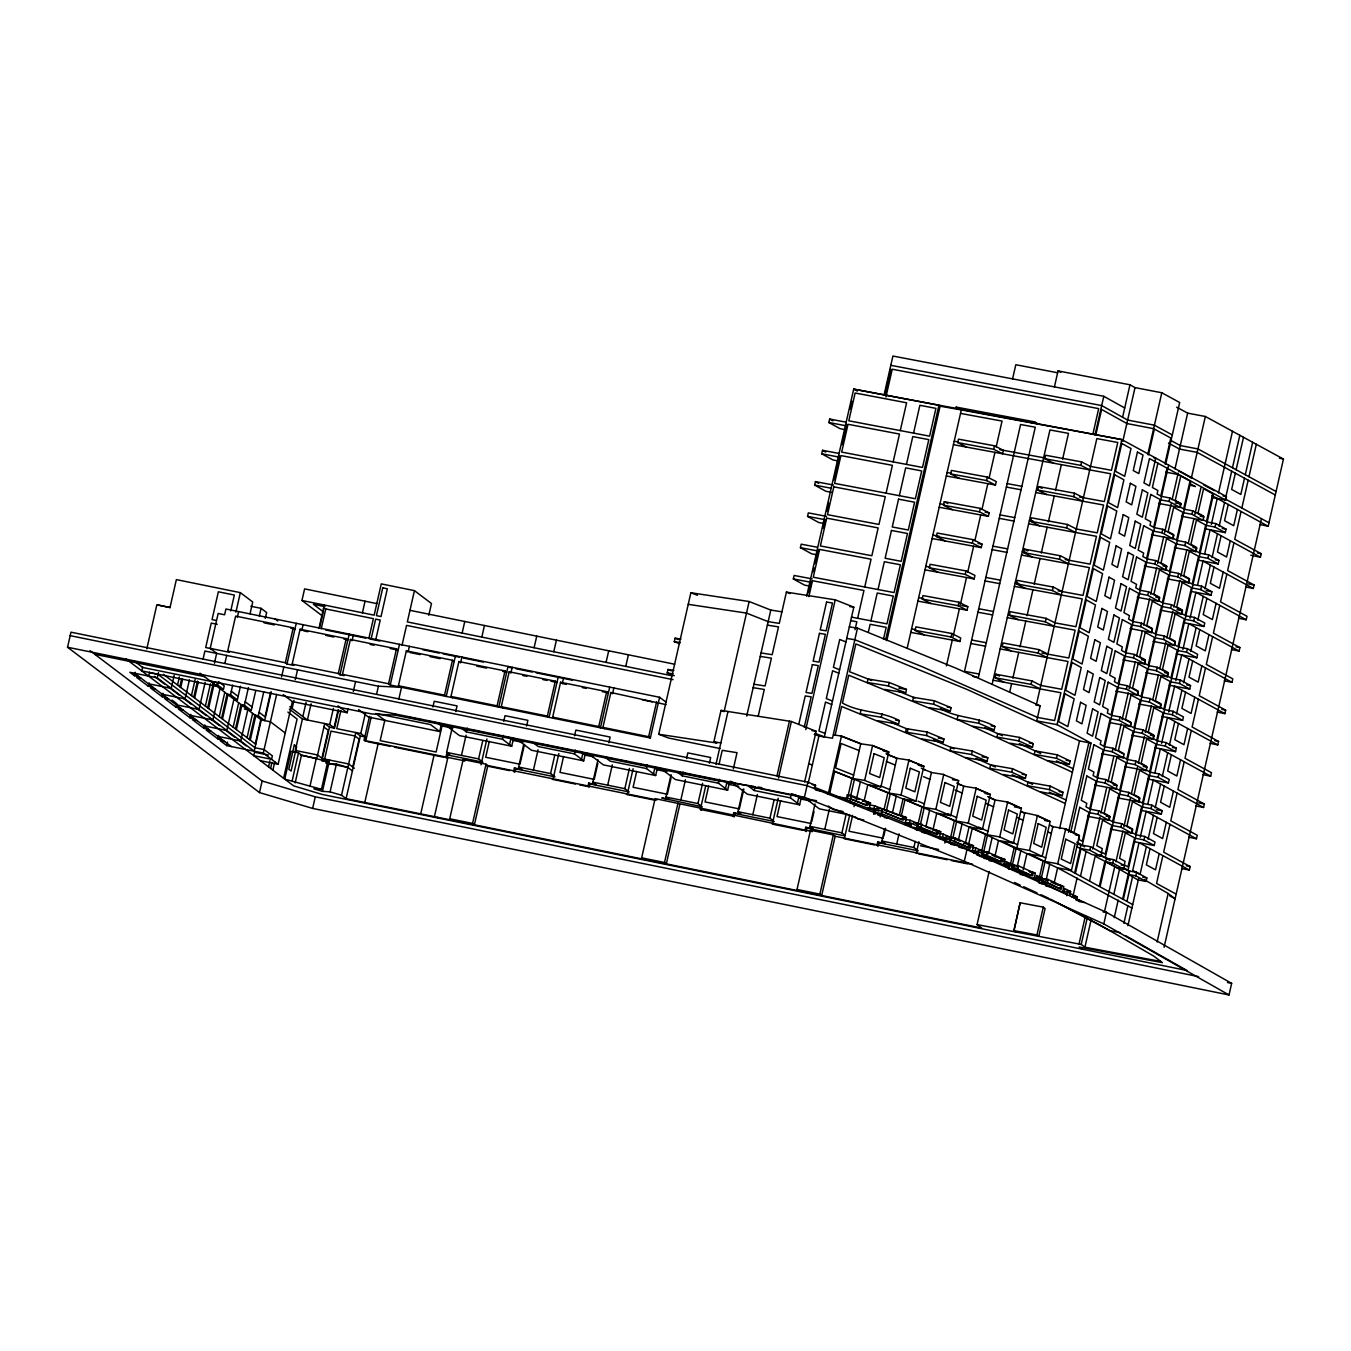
<?xml version="1.0" encoding="UTF-8"?>
<svg xmlns="http://www.w3.org/2000/svg" width="1351" height="1351" viewBox="0 0 1351 1351"><rect width="100%" height="100%" fill="white"/><g stroke="black" fill="none" stroke-linecap="round" stroke-linejoin="round"><path stroke-width="1.5" d="M70.184 635.662L807.071 785.674L966.944 849.644L1106.452 912.33L1231.639 983.359L1229.022 994.961L312.638 808.422L259.493 792.564L67.55 647.247L70.978 632.184L807.864 782.195L815.565 785.269L814.771 788.748M138.984 676.648L134.424 675.72L135.218 672.258M142.716 666.904L141.804 670.923L217.207 686.274L218.119 682.289M146.82 648.852L156.851 604.724L170.277 607.595L158.219 605.13M148.644 676.091L149.539 672.19M152.899 687.186L148.323 686.257L149.117 682.779M170.04 607.426L176.373 579.613L240.343 592.633L252.721 602.006L250.053 613.776M215.569 685.312L261.267 719.914L254.174 751.207L157.273 677.847L158.472 672.646M166.798 697.707L162.238 696.778L163.015 693.299M174.144 675.348L171.189 688.385L148.34 683.724M177.555 685.058L179.396 676.935M179.835 686.781L181.676 678.675M180.713 708.245L176.137 707.316L176.93 703.837L171.949 700.054M180.747 687.473L182.588 679.367M189.444 679.789L185.087 698.906L162.238 694.262M191.454 695.579L195.152 679.367M193.733 697.302L197.432 681.09M203.038 659.187L204.896 651.03L378.415 686.207L401.517 687.321L398.798 699.244M194.612 718.766L190.052 717.837L190.829 714.358M194.645 697.994L198.344 681.782M214.437 663.206L216.684 653.276L210.216 648.379L218.153 613.472L224.604 614.789L225.921 608.997L659.609 697.285L666.313 702.351M205.183 682.204L199.002 709.444L176.154 704.783M205.369 706.117L210.435 683.809M207.649 707.84L213.171 683.505M208.527 729.287L203.95 728.358L204.744 724.896M208.561 708.532L214.083 684.197M230.734 610.939L234.348 595.048L218.355 591.789L212.039 619.602L216.042 620.413M235.901 612.189L240.343 592.633M224.908 663.273L226.715 655.319M210.216 648.379L229.4 652.28L227.711 651.013L235.631 616.107L293.235 627.827L294.923 629.11L290.803 628.266M237.32 617.373L238.637 611.581M190.052 715.321L212.901 719.965L220.01 688.672L223.439 689.382L224.232 685.903L218.761 681.765M219.267 716.638L224.806 692.303M221.547 718.36L227.086 694.026L230.514 694.735L237.354 699.902L240.444 686.24M222.425 739.824L217.866 738.896L218.642 735.417M222.459 719.053L227.998 694.718M230.514 694.735L232.693 685.126M283.186 694.617L292.373 701.574L278.12 764.278L263.31 753.064L226.748 745.617L227.542 742.138M233.183 727.159L238.705 702.824M259.308 616.191L261.081 608.338L250.898 606.261M235.462 728.898L240.985 704.563L244.413 705.256L251.252 710.44L255.744 690.648M236.374 729.574L241.897 705.256M244.413 705.256L248.449 687.507M265.303 618.42L266.637 612.543L261.081 608.338M247.824 709.731L240.714 741.024L217.866 736.363M247.081 737.697L252.62 713.362M249.361 739.419L254.9 715.084M250.273 740.112L255.812 715.777M271.23 691.881L264.695 720.623L258.311 715.777L263.749 691.915M255.288 743.911L260.811 719.576M270.588 692.32L265.032 716.79L259.105 712.315M263.31 753.064L276.634 694.397M281.582 676.885L283.845 666.955M343.897 639.074L347.899 639.884L346.211 638.618L300.108 629.228L292.171 664.135L293.859 665.401L286.986 664.016L285.314 662.733L293.235 627.827M286.986 664.016L296.241 623.318M321.589 615.347L301.965 600.469L304.6 588.884L376.794 603.593M259.493 792.564L262.128 780.979L89.96 650.625M268.562 766.878L269.947 760.748M303.114 624.719L301.797 630.512L300.108 629.228M270.605 768.432L272.007 762.302M272.885 770.154L274.743 761.981M295.295 679.671L297.558 669.741M292.12 708.464L293.961 700.342M283.609 778.26L297.068 719.036L287.881 712.078M318.971 628.35L324.274 605.012M319.917 626.492L323.48 610.804M321.251 628.823L325.76 608.963M302.844 716.57L306.069 702.385M295.413 749.805L302.421 719.002L289.334 709.106M292.204 780.642L298.52 752.845L291.073 751.325L284.74 779.139L321.454 789.305L327.769 761.491L301.476 755.091L298.52 752.845M311.085 703.803L307.403 720.015L289.84 706.742M295.16 782.888L301.476 755.091M310.021 785.91L316.337 758.114M390.152 648.497L398.173 650.118L396.485 648.852L350.382 639.462L342.445 674.369L344.133 675.635L339.979 674.791L338.29 673.524L346.211 638.618M339.979 674.791L349.217 634.092M321.91 758.249L328.259 730.3L323.936 727.024M338.628 709.934L334.491 728.189L329.695 724.558L333.393 708.346M354.35 768.263L348.642 763.957L322.365 758.603L329.509 727.176L324.713 723.545L316.793 758.451L300.564 755.141M312.638 808.422L315.273 796.82L262.128 780.979M324.645 759.059L330.995 731.111L354.992 735.991L359.096 739.098L352.746 767.047M353.371 634.936L352.054 640.746L350.382 639.462M334.035 727.834L338.172 709.596M362.423 612.78L365.057 601.195M321.454 789.305L313.82 788.798L322.45 791.348L329.56 760.073M340.925 710.406L336.771 728.645L360.768 733.542L365.327 736.987L364.534 740.466L365.682 741.327L371.187 717.094M292.373 701.574L347.173 712.72L348.051 708.87M322.45 791.348L330.083 791.855L336.416 764.041L347.849 767.419L352.408 770.881M353.303 691.476L355.566 681.546M368.857 638.516L373.366 618.657L323.48 608.49M371.137 638.972L375.646 619.113L380.222 620.041L375.713 639.901M989.152 871.496L977.077 924.608L981.637 928.053L346.092 798.677L341.533 795.232L355.786 732.529L360.345 735.974L365.327 736.987M360.768 733.542L365.378 713.26M346.092 798.677L360.345 735.974M364.078 740.112L369.482 716.368M376.608 694.144L378.415 686.207M659.609 697.285L650.355 737.984L390.236 685.025L388.564 683.758L396.485 648.852M390.236 685.025L399.491 644.326M364.787 802.494L378.246 743.253M384.849 720.083L380.171 740.635L436.103 752.034L442.165 725.301M402.024 645.271L406.55 625.395L673.051 679.654M301.965 600.469L374.159 615.178L381.269 583.885L414.436 590.64L407.326 621.933L672.021 675.804M400.116 687.034L398.427 685.768L406.347 650.861L452.467 660.251L454.156 661.517M409.353 646.335L408.036 652.128L406.347 650.861M428.791 615.347L431.476 603.525L414.436 590.64M432.911 706.945L434.211 701.253L457.06 705.898L455.76 711.589M455.473 655.725L446.218 696.424L444.53 695.14L452.467 660.251M420.718 813.876L434.178 754.635M358.589 709.579L368.468 717.06L439.75 731.567L441.068 725.774L437.994 723.46M462.126 633.079L464.761 621.494M452.669 697.741L450.981 696.457L458.901 661.551L505.021 670.94L506.709 672.224L502.69 671.396M461.907 657.042L460.59 662.834L458.901 661.551M445.847 757.641L446.641 754.179L449.815 754.821L446.624 752.406L452.163 727.969M446.995 758.519L447.789 755.04L446.641 754.179M434.414 816.663L447.873 757.438M481.817 637.081L484.435 625.496M509.547 744.57L510.864 738.777L513.042 740.432L511.725 746.225L502.538 739.267L466.331 731.887L467.21 728.037M461.468 755.429L466.078 735.147M451.538 820.158L449.714 818.774L463.173 759.532L486.022 764.193L487.846 765.561L656.941 799.978M447.789 755.04L482.932 762.184L478.609 758.907L482.746 740.669M481.007 764.801L486.884 738.929M508.027 666.431L498.772 707.113L497.084 705.847L505.021 670.94M489.315 741.378L485.701 757.269L519.983 764.244L524.492 744.384M487.846 765.561L474.387 824.802L472.563 823.418L486.022 764.193M502.927 707.958L501.255 706.691L509.175 671.785L555.295 681.174L556.967 682.458L550.955 681.225M512.181 667.276L510.864 673.068L509.175 671.785M503.737 721.35L505.038 715.675L527.886 720.319L526.586 726.011M502.538 739.267L503.399 735.4M534.101 647.737L536.735 636.152M514.41 767.959L513.616 771.438L514.765 772.299L515.558 768.837L514.41 767.959L521.79 769.462L518.598 767.047L523.681 744.654M553.792 651.739L556.409 640.154M533.442 770.07L538.053 749.805M558.284 676.648L549.046 717.347L547.358 716.081L555.295 681.174M554.332 718.428L552.66 717.161L560.581 682.255L606.7 691.644L608.389 692.911L602.36 691.695M566.272 684.349L562.269 683.522L563.587 677.729M515.558 768.837L554.906 776.842L550.583 773.566L554.721 755.31M575.56 784.053L552.981 779.459L558.858 753.571M563.57 756.492L559.973 772.384L594.237 779.375L597.851 763.484M574.58 735.771L575.864 730.08L610.145 737.072L608.845 742.746M580.035 751.308L585.017 755.074L583.7 760.866L574.513 753.909L575.391 750.058M581.521 759.228L582.838 753.436M606.075 662.378L608.71 650.794M609.706 687.119L600.452 727.817L598.763 726.551L606.7 691.644M597.936 759.769L592.853 782.161L596.044 784.576L588.664 783.09L587.888 786.552L579.663 784.88M589.019 787.43L589.813 783.952L588.664 783.09M604.606 728.662L602.918 727.395L610.855 692.489L666.043 704.648M613.861 687.963L612.543 693.755L610.855 692.489M625.766 666.398L628.401 654.796M607.697 785.184L612.307 764.919M589.813 783.952L629.178 791.956L624.837 788.68L629.448 768.398M655.049 800.231L627.236 794.574L633.129 768.702M636.693 771.387L633.079 787.278L667.36 794.253L670.974 778.362M650.355 737.984L648.666 736.7L656.603 701.794M674.284 675.72L667.174 672.967L667.968 669.488L673.811 670.4M679.621 643.735L674.284 641.674L675.078 638.196L680.921 639.107M653.496 773.87L654.813 768.077L656.991 769.732L655.674 775.525L646.487 768.567L647.365 764.7M720.134 748.538L668.61 738.051L658.714 734.252L690.868 592.751L749.13 601.516L770.796 610.061L781.925 611.817M643.481 859.219L641.657 857.834L655.117 798.61L812.306 831.608L810.482 830.24L797.022 889.465L798.846 890.849M665.975 797.056L697.96 803.558L702.284 806.851L661.787 797.968L669.167 799.471L665.975 797.056L671.059 774.647M725.47 788.528L726.787 782.736L728.966 784.391L727.649 790.183L718.462 783.208L682.255 775.846L683.133 771.978M686.544 758.57L687.828 752.879L710.677 757.523L709.393 763.214M679.789 804.639L666.33 863.88L664.506 862.495L677.966 803.254M680.82 800.079L685.43 779.797M697.96 803.558L702.571 783.293M658.714 734.252L716.976 743.033L713.868 741.817L721.012 710.39L791.382 721.502L816.139 731.263L804.639 781.841M701.507 810.313L700.358 809.452L705.779 785.606M749.13 601.516L724.119 711.605L721.012 710.39M708.667 786.029L705.053 801.92L739.335 808.911L743.844 789.035M715.962 764.413L727.986 711.487M719.002 764.514L722.228 750.329L737.021 752.676L733.34 768.888M718.462 783.208L719.34 779.358M746.715 716.081L770.796 610.061M733.762 812.626L734.91 813.488L734.117 816.95L732.968 816.088L733.762 812.626L741.142 814.113L737.95 811.698L743.033 789.305M758.299 715.81L764.294 689.449L753.149 687.693M815.041 733.272L824.33 736.937L853.815 607.156L835.239 599.844L786.4 592.126L779.291 623.402L768.162 621.646L746.495 613.101L688.233 604.336M810.583 586.266L804.537 585.118L793.324 578.937L794.118 575.458L812.221 578.904M815.683 554.585L811.647 553.826L800.434 547.662L801.211 544.183L817.321 547.239M824.802 523.681L818.757 522.533L807.543 516.369L808.32 512.89L826.44 516.335M831.912 492.406L825.866 491.257L814.636 485.093L815.43 481.615L833.55 485.06M839.022 461.113L832.976 459.965L821.746 453.801L822.539 450.322L838.65 453.379M844.105 429.449L840.086 428.689L828.855 422.508L829.649 419.046L845.76 422.103M795.959 795.266L800.94 799.032L799.623 804.824L790.436 797.867L754.23 790.504L755.108 786.637M752.794 814.721L757.404 794.456M806.648 596.213L853.697 389.105L1121.837 439.599L1226.421 496.611L1225.627 500.09L1211.881 497.489M808.219 592.853L810.988 580.694M813.032 571.709L813.944 567.656M814.873 563.603L818.098 549.401M822.894 528.258L824.735 520.152M826.778 511.168L828.619 503.062M833.888 479.875L839.41 455.54M841.909 444.547L846.52 424.265M849.948 409.201L851.789 401.095M808.861 596.602L812.475 580.71L863.948 590.488L857.632 618.302M776.994 775.812L789.406 721.198M778.497 778.142L791.382 721.502M773.127 820.631L769.935 818.216L774.072 799.961M778.21 798.221L772.333 824.11L802.916 830.325M780.642 800.687L777.028 816.578L811.309 823.553M798.779 724.322L805.23 695.934L811.157 696.863L804.25 727.277M805.753 729.624L835.239 599.844M790.436 797.867L791.314 794M884.145 394.644L892.91 356.039L1103.801 396.299L1124.707 407.968M884.854 395.016L890.714 369.195M885.918 397.025L892.234 369.211L1098.684 408.627L1092.824 434.448M797.445 803.186L798.762 797.394M1229.022 994.961L1103.818 923.915L964.31 861.246L804.436 797.259L807.864 782.195M808.27 782.921L818.909 736.075L814.265 734.252M805.736 827.268L804.943 830.747L806.091 831.608L806.885 828.129L805.736 827.268L813.116 828.771L809.925 826.356L815.008 803.946M855.031 629.718L856.838 621.781L850.657 620.599M864.741 587.01L871.057 559.213L819.584 549.418L813.268 577.232L894.075 592.582L900.391 564.786L884.348 561.729L878.032 589.543M886.07 493.166L892.386 465.352L840.913 455.574L834.58 483.371L915.387 498.739L921.72 470.925L905.677 467.868L899.344 495.682M893.163 461.873L899.496 434.059L848.006 424.282L841.69 452.095L922.497 467.446L928.812 439.632L912.769 436.593L906.453 464.406M900.273 430.597L906.605 402.784L855.115 393.006L848.8 420.803L929.606 436.17L935.922 408.357L919.879 405.3L913.563 433.114M811.765 821.56L814.011 811.63M849.34 626.864L857.48 628.147L832.469 738.22L818.909 736.075M835.07 735.451L841.639 706.489L953.434 752.287L1065.297 803.507M828.146 794.405L841.47 736.042L833.888 734.995M829.615 793.729L834.682 771.421M868.321 632.251L870.128 624.297L886.172 627.354L883.47 639.276M870.922 620.818L877.238 593.021L893.281 596.061L886.965 623.875L851.451 617.12M824.769 829.379L829.379 809.097M860.942 710.288L860.148 713.767L881.291 717.246L898.567 724.153L899.361 720.674C881.528 710.694 860.215 713.244 842.433 703.01L848.749 675.213L960.527 720.995L1072.407 772.215M833.331 834.884L835.154 836.269L821.695 895.493L819.871 894.126L833.331 834.884L810.482 830.24M846.52 798.373L847.313 794.895L851.265 795.519L866.734 801.616L865.94 805.095L850.471 798.998M847.432 798.694L852.042 778.429M841.099 736.143L860.418 743.742L872.611 745.516L888.823 751.983L880.903 786.89L864.674 780.422L852.853 778.548L860.79 743.658L841.47 736.042M885.665 639.732L938.928 405.3L853.697 389.105L857.345 391.114M845.101 835.29L841.909 832.858L846.047 814.619M850.742 795.604L854.423 779.392M859.422 806.142L849.863 802.342L851.265 795.519M886.83 640.61L940.093 406.178L938.928 405.3M849.728 814.923L844.307 838.751L874.891 844.983M854.018 806.598L854.795 803.119L849.863 802.342M852.616 815.345L849.002 831.237L883.284 838.211M856.23 800.028L860.384 781.79M864.674 780.422L872.611 745.516M881.291 717.246L882.085 713.767M888.401 685.953L889.194 682.491L868.051 679.013L867.258 682.491L888.401 685.953L905.677 692.877L906.453 689.398L889.194 682.491M864.133 801.008L867.815 784.779L880.903 786.89M862.529 801.126L868.102 802.021L867.325 805.5L850.657 798.863L836.218 796.583M868.963 809.941L870.534 802.984L868.102 802.021M907.163 648.294L961.321 409.927L1121.837 439.599L1057.073 724.643L1091 743.134L1070.786 832.081M868.693 804.824L874.604 805.753L873.81 809.232L878.64 811.14M923.932 634.835L915.066 630.326L915.86 626.847L951.847 633.501L960.713 638.01L959.919 641.489L910.777 632.403M931.042 603.542L922.176 599.05L922.953 595.571L958.957 602.225L967.823 606.717L967.029 610.196L917.886 601.111M938.151 572.267L929.285 567.758L930.062 564.279L966.066 570.933L974.932 575.442L974.139 578.92L924.996 569.835M945.261 540.974L936.378 536.482L937.172 533.003L973.176 539.657L982.042 544.149L981.248 547.628L932.106 538.542M952.371 509.699L943.488 505.19L944.281 501.711L980.269 508.364L989.152 512.873L988.358 516.352L939.215 507.267M959.48 478.406L950.597 473.897L951.391 470.435L987.378 477.089L996.261 481.581L995.467 485.06L946.308 475.974M957.707 442.621L958.501 439.143L994.488 445.796L1003.354 450.305L1002.577 453.767L993.694 449.275L957.707 442.621L966.573 447.113M873.607 814.281L874.384 810.82L814.281 787.211M874.975 814.248L876.157 809.029L868.068 807.712M880.126 816.882L880.92 813.403L875.364 812.508L883.081 815.632M881.95 812.542L882.642 808.928L874.604 805.753M884.179 809.08L887.86 792.868M877.711 841.926L876.917 845.405L878.066 846.266L878.859 842.788L877.711 841.926L885.091 843.429L881.899 840.997L884.669 828.788M887.067 754.398L896.49 758.215L908.953 760.106L923.881 766.203L915.944 801.109L901.033 795.013L888.975 793.054L896.895 758.147L886.087 753.757M886.56 810.043L890.241 793.831M886.763 809.705L885.969 813.184L901.978 819.669L902.755 816.19L882.743 809.063L898.753 815.531M883.74 836.218L885.547 828.281M907.112 732.749L907.906 729.27L891.66 722.616M892.521 812.458L896.203 796.229M901.033 795.013L908.953 760.106M899.327 815.193L903.025 798.981L915.944 801.109M901.32 816.004L905.001 799.775L833.483 770.948L852.853 778.548M896.743 844.037L899.057 833.888M900.34 815.97L904.123 816.595L903.346 820.074L876.157 809.029M905.271 822.759L906.453 817.541L904.123 816.595M926.465 735.535L927.259 732.056L906.335 728.628L905.542 732.09L926.465 735.535L943.167 742.476L943.961 738.997L927.259 732.056M933.575 704.243L934.352 700.781L913.445 697.336L912.651 700.814L933.575 704.243L950.277 711.183L951.07 707.704L934.352 700.781M959.919 641.489L951.053 636.98L951.847 633.501M967.029 610.196L958.163 605.704L958.957 602.225M974.139 578.92L965.273 574.411L966.066 570.933M981.248 547.628L972.382 543.136L973.176 539.657M988.358 516.352L979.492 511.843L980.269 508.364M995.467 485.06L986.602 480.551L987.378 477.089M993.694 449.275L994.488 445.796M909.291 823.705L910.084 820.226L904.005 819.23M946.426 665.891L952.286 640.07M953.08 636.591L959.396 608.794M960.189 605.316L966.505 577.502M967.738 572.047L973.615 546.226M974.848 540.755L980.725 514.934M981.957 509.479L987.834 483.641M989.067 478.186L994.944 452.365M996.177 446.894L1002.037 421.073L960.527 413.406M905.406 822.404L911.469 823.401L910.675 826.88L916.89 827.893L945.886 839.9L940.853 839.022M1012.575 378.922L1015.8 364.736L1057.681 372.775M916.704 826.778L917.498 823.299L910.084 820.226M917.819 823.418L917.025 826.896L936.395 833.922L937.172 830.443L917.819 823.418L921.635 825.005M917.836 825.241L921.99 806.986M878.859 842.788L918.207 850.792L913.884 847.516L915.269 841.437M943.285 774.511L958.619 780.709L950.682 815.616L935.821 809.35L923.544 807.307L931.464 772.4L924.118 769.58M920.487 824.144L924.168 807.915M921.095 827.572L921.889 824.093M916.282 853.41L918.916 841.791M925.959 826.457L929.64 810.228M935.821 809.35L943.741 774.444L931.008 772.468M957.91 716.047L957.116 719.526L978.631 723.224L994.15 729.962L994.944 726.483C977.955 716.689 957.471 718.597 940.499 708.633M933.051 829.48L936.75 813.251L950.682 815.616M932.781 829.886L938.557 830.848L937.763 834.327L911.469 823.401M939.181 838.735L940.752 831.777L938.557 830.848M939.08 833.415L943.234 834.124L942.441 837.586L947.541 839.815M944.839 843.024L946.021 837.823L938.844 836.573M949.229 840.558L950.023 837.08L943.234 834.124M949.787 841.031L954.397 820.749M950.277 840.846L951.07 837.384L955.191 838.076L969.765 844.307L968.971 847.786L954.414 841.555L955.191 838.076M963.229 786.13L976.182 788.224L990.367 794.388L982.447 829.294L968.262 823.114L955.799 820.986L963.719 786.079L956.728 783.09M1054.371 387.129L1058.053 370.9L1129.976 384.799L1135.009 387.602L1161.792 392.753L1179.676 402.497L1165.66 464.237M971.521 754.517L972.315 751.038L950.8 747.339L950.006 750.818L971.521 754.517L987.041 761.255L987.834 757.776L972.315 751.038M978.631 723.224L979.407 719.745M952.894 837.89L956.576 821.678M992.158 684.265L1049.947 429.939L1068.489 433.367L1062.612 459.188M1003.979 682.238L995.113 677.729L995.907 674.25L1031.894 680.904L1040.76 685.413L1061.7 689.28L1068.016 661.466L1000.179 648.936M1011.088 650.946L1002.222 646.437L1003.016 642.975L1039.003 649.628L1047.869 654.12M1018.198 619.67L1009.332 615.161L1010.126 611.682L1046.113 618.336L1054.979 622.845L1075.92 626.712L1082.235 598.898L1014.398 586.368M1025.308 588.377L1016.442 583.868L1017.235 580.39L1053.223 587.043L1062.089 591.552M1032.417 557.085L1023.551 552.593L1024.345 549.114L1060.332 555.768L1069.198 560.277M1039.527 525.809L1030.661 521.3L1031.438 517.821L1067.442 524.475L1076.308 528.984L1097.248 532.851L1103.564 505.038L1035.727 492.507M1046.637 494.517L1037.771 490.025L1038.547 486.546L1074.552 493.199L1083.418 497.692M1053.746 463.241L1044.863 458.732L1045.657 455.253L1081.644 461.907L1090.527 466.416L1111.451 470.283L1117.767 442.469L1096.843 438.602L1036.285 705.104M958.366 840.221L962.047 823.992M968.262 823.114L976.182 788.224M965.391 843.193L969.072 826.981L982.447 829.294M964.31 861.246L966.944 849.644M968.583 844.561L972.264 828.332L905.001 799.775M963.415 843.412L971.133 844.713L970.339 848.192L946.021 837.823M972.332 850.944L973.514 845.743L971.133 844.713M1009.771 691.763L1011.612 683.64M1012.862 678.185L1018.722 652.364M1019.971 646.893L1025.831 621.072M1027.081 615.617L1032.941 589.796M1034.19 584.324L1040.05 558.503M1041.3 553.049L1047.16 527.211M1048.393 521.756L1054.27 495.935M1055.503 490.464L1061.379 464.643M978.276 852.869L975 851.4L975.777 847.921L972.196 847.313M982.38 857.243L977.178 854.963L977.972 851.502L972.568 850.556M981.383 852.717L985.521 834.479M981.552 854.339L982.346 850.86L975.777 847.921M982.532 854.811L983.308 851.35L987.497 852.059L1001.479 858.189L1000.686 861.668L983.916 855.065M988.797 797.343L994.556 799.893L1007.66 802.038L1021.407 808.219L1013.47 843.125L999.723 836.928L987.176 834.766L995.096 799.86L987.699 796.566M983.275 853.596L987.429 835.357M986.703 855.538L987.497 852.059M988.476 853.764L992.158 837.552M1039.983 688.892L1031.1 684.383L1031.894 680.904M1047.093 657.599L1038.21 653.09L1039.003 649.628M1054.185 626.324L1045.319 621.815L1046.113 618.336M1061.295 595.031L1052.429 590.522L1053.223 587.043M1068.405 563.739L1059.539 559.246L1060.332 555.768M1075.514 532.463L1066.648 527.954L1067.442 524.475M1082.624 501.17L1073.758 496.678L1074.552 493.199M1089.733 469.895L1080.868 465.386L1081.644 461.907M1011.713 772.198L1012.507 768.719L990.604 764.886L989.81 768.364L1011.713 772.198L1025.392 778.412L1026.186 774.934L1012.507 768.719M1018.823 740.905L1019.617 737.443L997.713 733.593L996.92 737.072L1018.823 740.905L1032.502 747.12L1033.279 743.658L1019.617 737.443M994.843 856.72L998.524 840.491M999.723 836.928L1007.66 802.038M1095.036 434.904L1103.801 396.299M1095.745 435.275L1101.605 409.454L1126.852 423.522L1153.636 428.672M998.913 857.919L1002.847 858.594L1002.054 862.073L977.972 851.502M1003.692 864.724L1004.874 859.506L1002.847 858.594M857.48 628.147L956.018 668.205L1040.152 705.83L1036.724 720.894L1057.073 724.643M1005.583 865.214L1006.377 861.735L1002.797 861.111M1009.18 869.065L1009.163 865.231L1003.776 864.302M1010.497 863.965L1014.179 847.752M1011.477 868.896L1016.07 848.631M1012.22 868.153L1013.014 864.674L1006.377 861.735M1020.951 811.867L1037.433 815.565L1050.132 821.476L1042.195 856.382L1029.496 850.455L1016.796 848.208L1024.717 813.302L1020.984 811.579M1013.588 868.676L1014.381 865.214L1018.603 865.94L1032.029 871.986L1031.252 875.465L1015.006 868.929M1017.134 867.038L1020.816 850.826M1017.81 869.419L1018.603 865.94M1122.597 417.239L1129.976 384.799M1023.231 869.858L1026.912 853.646L1042.195 856.382M1029.496 850.455L1037.433 815.565M1122.782 441.405L1135.009 387.602M1013.824 930.569L1020.14 902.755L1043.276 907.163L1045.1 908.531L1038.767 936.344L1036.943 934.96L1013.824 930.569L1015.648 931.937M1014.061 930.738L1020.14 902.755M1049.406 789.609L1050.2 786.13L1027.959 782.161L1027.165 785.64L1049.406 789.609L1062.241 795.756L1063.017 792.277L1050.2 786.13M1056.516 758.316L1057.293 754.837L1035.069 750.869L1034.275 754.348L1056.516 758.316L1069.35 764.463L1070.127 761.001L1057.293 754.837M1029.378 871.665L1033.397 872.391L1032.62 875.87L1009.163 865.231M1034.14 878.488L1035.322 873.27L1033.397 872.391M1035.862 878.893L1036.656 875.414L1042.398 878.184L1041.604 881.663M1039.409 877.356L1043.09 861.127L1057.749 863.779L1071.461 870.432L1079.398 835.526L1065.686 828.889L1052.209 826.576M1042.06 884.061L1038.531 882.423L1039.324 878.944L1033.785 877.947M1040.844 880.261L1044.982 862.006M1043.833 878.674L1043.04 882.152L1047.312 882.912L1059.893 888.806L1060.687 885.327L1048.089 879.433L1043.833 878.674L1047.413 880.362M1046.046 880.43L1049.727 864.201M1059.589 828.602L1079.5 740.939L967.637 689.702L855.859 643.92L849.543 671.734L871.581 680.414M1047.312 882.912L1048.089 879.433M1036.943 934.96L1043.276 907.163M1147.759 454.493L1161.792 392.753M1148.502 454.882L1154.362 429.061L1170.793 438.011L1164.917 463.832M1057.749 863.779L1065.686 828.889M1054.388 882.051L1057.613 867.866L972.264 828.332M1068.506 832.233L1088.838 742.729L1091 743.134M1157.891 463.173L1152.369 487.508L1157.875 490.497L1157.081 493.976L1160.796 496.003L1167.129 468.189M1058.019 885.006L1062.055 885.732L1061.261 889.211L1039.324 878.944M1062.663 891.812L1063.845 886.594L1062.055 885.732M1064.081 892.15L1064.875 888.671L1070.617 891.457L1069.823 894.936M1066.75 895.696L1067.543 892.217L1062.021 891.221M1074.653 872.881L1081.003 844.932M1075.43 873.286L1080.986 848.816M1168.649 465.116L1082.303 845.186L1076.781 842.163M1073.082 895.645L1077.085 878.049M1080.547 875.972L1086.103 851.502M1067.543 892.217L1077.119 896.811L1076.342 900.29L1080.901 901.218L1071.427 896.54M1174.982 468.915L1187.647 413.136L1176.653 407.141M1090.629 846.756L1101.69 852.785L1100.896 856.264L1089.852 850.235L1090.629 846.756L1077 844.172M1098.802 810.836L1109.847 816.865L1109.053 820.344L1098.008 814.315L1098.802 810.836L1090.46 809.266M1105.895 779.544L1116.956 785.59L1116.162 789.052L1105.118 783.023L1105.895 779.544L1097.569 777.973M1113.004 748.268L1124.066 754.297L1123.272 757.776L1112.228 751.747L1113.004 748.268L1104.679 746.681M1120.114 716.976L1131.175 723.005L1130.382 726.483L1119.32 720.455L1120.114 716.976L1111.789 715.405M1127.224 685.7L1138.268 691.729L1137.491 695.208L1126.43 689.179L1127.224 685.7L1118.898 684.113M1134.333 654.408L1145.378 660.436L1144.601 663.915L1133.54 657.886L1134.333 654.408L1125.991 652.837M1141.443 623.132L1152.487 629.161L1151.694 632.64L1140.649 626.594L1141.443 623.132L1133.101 621.544M1148.553 591.839L1159.597 597.868L1158.803 601.347L1147.759 595.318L1148.553 591.839L1140.21 590.269M1155.662 560.564L1166.707 566.593L1165.913 570.054L1154.869 564.026L1155.662 560.564L1147.32 558.976M1162.772 529.271L1173.816 535.3L1173.023 538.779L1161.978 532.75L1162.772 529.271L1154.429 527.684M1169.882 497.979L1180.926 504.007L1180.132 507.486L1169.088 501.457L1169.882 497.979L1161.539 496.408M1092.756 849.019L1100.018 817.085M1100.913 813.133L1106.689 787.717M1108.023 781.857L1113.798 756.425M1115.149 750.464L1121.212 723.748M1122.157 719.644L1128.22 692.911M1129.166 688.807L1135.228 662.091M1136.63 655.927L1142.237 631.255M1143.638 625.091L1149.701 598.375M1150.63 594.271L1156.709 567.555M1157.638 563.435L1163.718 536.719M1164.646 532.615L1171.182 503.839M1172.111 499.735L1178.19 473.002M1180.774 476.025L1175.252 500.36L1180.757 503.349L1179.963 506.828L1183.679 508.854L1190.011 481.04M1089.598 880.7L1095.154 856.23L1104.949 861.347L1099.393 885.817M977.077 924.608L1079.027 944.011L1085.461 915.691M1160.864 961.456L1084.904 947.203L1081.222 944.417L1087.2 918.123M1084.904 947.203L1091.338 918.883M1105.186 858.02L1190.586 482.087M1191.312 478.237L1205.345 416.48L1187.647 413.136M1100.17 886.239L1106.52 858.29L1113.511 859.608L1124.556 865.636L1123.779 869.115L1117.142 867.849L1105.743 861.752L1112.717 863.086L1123.779 869.115M1112.717 863.086L1113.511 859.608M1121.668 823.688L1132.729 829.717L1131.935 833.195L1120.891 827.167L1121.668 823.688L1113.342 822.1M1128.777 792.395L1139.839 798.441L1139.045 801.903L1128.001 795.874L1128.777 792.395L1120.452 790.825M1135.887 761.12L1146.948 767.148L1146.155 770.627L1135.11 764.598L1135.887 761.12L1127.561 759.532M1142.997 729.827L1154.041 735.856L1153.264 739.335L1142.203 733.306L1142.997 729.827L1134.671 728.257M1150.106 698.551L1161.151 704.58L1160.374 708.059L1149.313 702.03L1150.106 698.551L1141.764 696.964M1157.216 667.259L1168.26 673.288L1167.467 676.767L1156.422 670.738L1157.216 667.259L1148.874 665.688M1164.326 635.983L1175.37 642.012L1174.576 645.491L1163.532 639.445L1164.326 635.983L1155.983 634.396M1171.435 604.691L1182.48 610.72L1181.686 614.198L1170.641 608.17L1171.435 604.691L1163.093 603.103M1178.545 573.398L1189.589 579.444L1188.796 582.906L1177.751 576.877L1178.545 573.398L1170.202 571.828M1185.654 542.123L1196.699 548.151L1195.905 551.63L1184.861 545.601L1185.654 542.123L1177.312 540.535M1192.747 510.83L1203.809 516.859L1203.015 520.338L1191.97 514.309L1192.747 510.83L1184.422 509.259M1104.409 912.026L1114.761 866.481L1105.743 861.752M1115.926 861.854L1122.934 831.051M1123.863 826.93L1130.399 798.171M1131.327 794.067L1137.407 767.351M1138.336 763.247L1144.398 736.548M1145.344 732.428L1151.407 705.729M1152.808 699.565L1158.398 674.909M1159.8 668.745L1165.879 642.046M1166.808 637.942L1172.871 611.226M1173.816 607.123L1179.879 580.406M1180.808 576.303L1186.87 549.604M1188.272 543.44L1193.879 518.784M1194.808 514.68L1200.887 487.964M1103.818 923.915L1106.452 912.33M1113.967 893.72L1119.523 869.25M1114.22 917.701L1118.206 900.104M1213.367 494.77L1127.95 870.72L1122.597 867.798M1122.715 898.787L1129.064 870.838M1128.524 874.452L1129.318 870.973L1136.579 872.358L1146.83 877.947L1146.053 881.426L1137.88 879.889L1128.524 874.452L1135.786 875.836L1146.053 881.426M1123.39 899.175L1129.74 871.226L1123.998 867.899M1140.295 837.181L1146.155 811.343L1196.462 838.768L1197.256 835.29L1170.777 820.868L1177.093 793.054M1147.843 803.896L1153.264 780.067L1203.572 807.493L1204.366 804.014L1177.886 789.575L1184.202 761.778M1154.953 772.62L1160.374 748.775L1210.682 776.2L1211.459 772.721L1184.996 758.299L1191.312 730.486M1161.607 743.32L1167.484 717.499L1217.791 744.908L1218.568 741.446L1192.106 727.007L1198.421 699.193M1168.716 712.028L1174.593 686.207L1224.884 713.632L1225.678 710.153L1199.215 695.731L1205.531 667.918M1175.826 680.752L1181.703 654.931L1231.994 682.339L1232.787 678.861L1206.325 664.439L1212.641 636.625M1182.936 649.459L1188.812 623.638L1239.103 651.064L1239.897 647.585L1213.418 633.146L1219.75 605.349M1190.045 618.184L1195.905 592.346L1246.213 619.771L1247.007 616.292L1220.527 601.87L1226.843 574.057M1197.611 584.899L1203.015 561.07L1253.323 588.496L1254.116 585.017L1227.637 570.578L1233.953 542.781M1204.72 553.623L1210.124 529.778L1260.432 557.203L1261.226 553.724L1234.746 539.302L1241.062 511.489M1211.374 524.323L1217.234 498.502M1218.484 493.031L1232.5 431.29M1126.97 901.252L1132.526 876.782M1123.897 923.324L1127.899 905.727M1135.786 875.836L1136.579 872.358M1144.736 836.438L1155.004 842.028L1154.21 845.506L1143.942 839.917L1144.736 836.438L1136.123 834.8M1151.846 805.145L1162.113 810.752L1161.32 814.231L1151.052 808.624L1151.846 805.145L1143.233 803.524M1158.955 773.87L1169.206 779.459L1168.429 782.938L1158.162 777.349L1158.955 773.87L1150.326 772.232M1166.048 742.577L1176.316 748.184L1175.539 751.646L1165.271 746.056L1166.048 742.577L1157.435 740.956M1173.158 711.301L1183.425 716.891L1182.632 720.37L1172.381 714.763L1173.158 711.301L1164.545 709.663M1180.267 680.009L1190.535 685.599L1189.741 689.078L1179.474 683.488L1180.267 680.009L1171.655 678.371M1187.377 648.733L1197.645 654.323L1196.851 657.802L1186.583 652.195L1187.377 648.733L1178.764 647.095M1194.487 617.441L1204.754 623.031L1203.961 626.509L1193.693 620.92L1194.487 617.441L1185.874 615.803M1201.596 586.148L1211.864 591.755L1211.07 595.234L1200.803 589.627L1201.596 586.148L1192.984 584.527M1208.706 554.873L1218.974 560.462L1218.18 563.941L1207.912 558.351L1208.706 554.873L1200.093 553.235M1215.816 523.58L1226.083 529.187L1225.289 532.649L1215.022 527.059L1215.816 523.58L1207.203 521.959M1127.916 925.655L1138.589 878.623M1146.374 846.638L1140.058 874.435L1132.729 870.449L1139.045 842.636L1189.353 870.061L1190.147 866.582L1163.667 852.143L1169.983 824.346M1148.08 839.191L1153.484 815.345M1155.189 807.898L1160.593 784.07M1162.282 776.605L1167.703 752.777M1169.392 745.33L1174.813 721.485M1176.501 714.037L1181.922 690.209M1183.611 682.762L1189.032 658.916M1190.721 651.469L1196.142 627.641M1197.83 620.193L1203.251 596.348M1204.94 588.901L1210.361 565.073M1212.05 557.608L1217.454 533.78M1219.159 526.333L1224.563 502.488M1231.673 471.212L1225.357 499.026L1268.977 522.786M1232.467 467.733L1239.83 435.292M1150.056 848.631L1146.357 864.86L1155.527 869.841L1159.209 853.629M1157.148 817.338L1153.467 833.567L1162.637 838.566L1166.318 822.337M1164.258 786.062L1160.577 802.274L1169.746 807.273L1173.428 791.061M1171.368 754.77L1167.686 770.999L1176.856 775.998L1180.538 759.769M1178.477 723.494L1174.796 739.706L1183.966 744.705L1187.647 728.493M1185.587 692.202L1181.905 708.431L1191.075 713.429L1194.757 697.2M1192.697 660.926L1189.015 677.138L1198.168 682.137L1201.866 665.908M1199.806 629.634L1196.125 645.862L1205.278 650.861L1208.976 634.632M1206.916 598.341L1203.217 614.57L1212.387 619.569L1216.069 603.34M1214.025 567.065L1210.327 583.294L1219.497 588.276L1223.179 572.064M1221.135 535.773L1217.437 552.002L1226.607 557L1230.288 540.772M1228.228 504.497L1224.546 520.709L1233.716 525.708L1237.398 509.496M1235.338 473.205L1231.656 489.434L1240.826 494.432L1244.507 478.203M1236.131 469.726L1243.511 437.285M1245.301 474.725L1252.664 442.284M1162.873 855.622L1156.557 883.436L1176.164 894.126M1241.856 508.01L1248.172 480.196M1248.966 476.734L1256.329 444.276M1157.115 942.035L1168.159 893.484L1144.5 879.788M1164.072 947.304L1261.446 518.7M1260.078 524.509L1268.184 526.265L1283.45 459.07L1205.345 416.48M322.045 761.12L327.769 761.491M328.766 763.535L336.416 764.041M674.284 641.674L680.127 642.586M667.174 672.967L673.018 673.862M713.868 741.817L720.843 742.898M849.745 606.515L853.815 607.156M767.368 625.125L778.497 626.881L772.181 654.695L761.052 652.938M846.705 638.449L854.845 639.732L922.108 666.702L1037.517 717.415L1054.591 720.573L1060.907 692.759L993.086 680.212M760.258 656.4L771.404 658.173L765.071 685.97L753.942 684.214M811.985 730.604L816.139 731.263M862.782 800.991L866.734 801.616M753.909 786.383L715.084 780.253L395.184 715.135L372.099 714.004L210.368 681.09M757.928 787.025L761.964 787.667M816.511 800.67L804.672 798.796L791.669 793.679M883.25 750.936L887.219 751.578L872.222 745.6M884.837 751.342L888.823 751.983M866.818 802.393L870.534 802.984M815.835 790.166L819.973 790.825M876.85 807.999L882.642 808.928M877.762 814.957L881.933 815.632M884.246 817.541L888.367 818.199M902.671 816.916L906.453 817.541M904.866 824.498L911.013 825.495L880.92 813.403M916.198 829.953L918.781 830.375M922.007 832.334L924.827 832.79M898.803 688.132L906.453 689.398M884.601 689.415L905.677 692.877M895.527 720.049L899.361 720.674M877.491 720.691L898.567 724.153M918.224 765.139L922.277 765.797L908.531 760.174M919.811 765.527L923.881 766.203M947.237 707.08L951.07 707.704M929.218 707.688L950.277 711.183M938.219 738.051L943.961 738.997M922.108 738.98L943.167 742.476M933.102 829.767L937.172 830.443M913.512 822.641L917.498 823.299M934.993 830.814L940.752 831.777M952.438 779.662L958.619 780.709M991.026 725.808L994.944 726.483M972.636 726.264L994.15 729.962M981.974 756.763L987.834 757.776M965.526 757.556L987.041 761.255M998.693 857.716L1001.479 858.189M984.98 793.459L990.367 794.388M967.62 844.713L973.514 845.743M950.969 844.392L955.968 845.253M958.889 847.263L962.604 847.921M971.403 850.775L975 851.4M973.615 852.988L978.664 853.849L951.965 842.45L945.227 841.285L951.678 844.003M977.178 854.963L983.866 856.129L1009.687 867.562L1006.495 867.004M1000.939 858.831L1004.874 859.506M983.714 858.341L987.902 859.067M988.966 860.621L992.884 861.313M1008.37 868.71L1014.702 869.808L1039.628 881.291M1020.174 874.367L1023.079 874.874M1014.432 806.868L1021.407 808.219M1013.47 843.125L1000.838 840.913L1016.796 848.208M945.953 836.37L950.023 837.08M1029.226 871.496L1032.029 871.986M940.093 406.178L961.321 409.927M1029.276 742.949L1033.279 743.658M1010.396 743.219L1032.502 747.12M1022.167 774.224L1026.186 774.934M1003.286 774.495L1025.392 778.412M978.242 850.134L982.346 850.86M1006.883 863.593L1013.014 864.674M1066.175 760.292L1070.127 761.001M1047.582 760.579L1069.35 764.463M1059.066 791.568L1063.017 792.277M1040.473 791.872L1062.241 795.756M1057.833 884.821L1060.687 885.327M1044.661 820.496L1050.132 821.476M1031.286 872.543L1035.322 873.27M1038.531 882.423L1044.272 883.47L1067.155 894.43M1045.843 886.02L1049.288 886.644M1075.886 899.614L1079.702 900.306M1078.858 901.489L1084.684 902.552M1036.994 877.204L1042.398 878.184M1067.02 890.799L1070.617 891.457M1073.268 896.101L1077.119 896.811M954.211 441.22L958.366 441.98M999.841 449.647L1043.631 457.736M1044.863 458.732L1080.868 465.386M953.418 444.682L1110.674 473.762L1104.341 501.576L1079.415 496.965M947.102 472.495L951.256 473.272M1007.154 483.607L1021.846 486.309M950.597 473.897L986.602 480.551M1037.771 490.025L1073.758 496.678M1006.377 487.069L1021.052 489.788M939.992 503.788L944.146 504.548M985.149 512.13L989.152 512.873M1000.044 514.883L1014.736 517.602M1029.411 520.321L1033.042 520.979M943.488 505.19L979.492 511.843M1030.661 521.3L1066.648 527.954M999.267 518.362L1013.942 521.081M1028.618 523.783L1096.455 536.33L1090.139 564.144L1065.196 559.534M932.882 535.064L939.114 536.212M978.04 543.423L982.042 544.149M992.951 546.176L1007.626 548.878M1022.302 551.596L1025.933 552.272M936.378 536.482L972.382 543.136M1023.551 552.593L1059.539 559.246M992.158 549.654L1006.833 552.356M1021.508 555.075L1089.345 567.623L1083.029 595.419L1058.086 590.809M925.79 566.356L929.927 567.116M985.842 577.451L1000.517 580.17M1015.192 582.889L1018.823 583.564M929.285 567.758L965.273 574.411M1016.442 583.868L1052.429 590.522M985.048 580.93L999.723 583.649M918.68 597.632L922.817 598.409M961.828 605.62L967.823 606.717M978.732 608.744L993.407 611.463M922.176 599.05L958.163 605.704M1009.332 615.161L1045.319 621.815M977.938 612.223L992.613 614.925M1007.289 617.643L1075.126 630.191L1068.81 657.988L1041.874 653.023M911.57 628.924L915.725 629.684M971.622 640.019L986.298 642.738M915.066 630.326L951.053 636.98M1002.222 646.437L1038.21 653.09M970.829 643.498L985.504 646.217M979.188 674.031L964.513 671.312L1020.579 424.501L1035.271 427.22L978.394 677.51L972.889 676.479M995.113 677.729L1031.1 684.383M1036.065 705.07L1040.152 705.83M1075.43 834.8L1079.398 835.526M1071.461 870.432L1057.613 867.866L1131.918 908.058M1079.027 944.011L1081.222 944.417M890.799 365.31L1101.69 405.57L1127.646 420.06L1154.413 425.193L1172.313 434.938M1165.677 472.124L1177.869 474.437L1190.738 481.446M1190.484 485.33L1194.487 486.09M1223.06 495.969L1226.421 496.611M828.855 422.508L846.976 425.953M1160.745 499.887L1169.088 501.457M1175.302 502.944L1180.926 504.007M1158.584 503.399L1180.132 507.486M1183.628 512.738L1191.97 514.309M1200.161 516.183L1203.809 516.859M1181.551 516.268L1203.015 520.338M1206.409 525.421L1215.022 527.059M1222.283 528.461L1226.083 529.187M821.746 453.801L839.866 457.246M1204.771 528.765L1225.289 532.649M1153.636 531.163L1161.978 532.75M1151.474 534.692L1173.023 538.779M1176.518 544.014L1184.861 545.601M1193.051 547.459L1196.699 548.151M1174.441 547.56L1195.905 551.63M1199.3 556.713L1207.912 558.351M1215.174 559.753L1218.974 560.462M814.636 485.093L830.747 488.15M1197.662 560.057L1218.18 563.941M1146.526 562.455L1154.869 564.026M1162.958 565.883L1166.707 566.593M1144.365 565.985L1165.913 570.054M1169.409 575.306L1177.751 576.877M1167.332 578.853L1188.796 582.906M1192.19 588.006L1200.803 589.627M1206.173 590.674L1211.864 591.755M807.543 516.369L825.647 519.814M1190.569 591.333L1211.07 595.234M1139.417 593.731L1147.759 595.318M1155.848 597.159L1159.597 597.868M1137.255 597.26L1158.803 601.347M1162.299 606.582L1170.641 608.17M1177.025 609.689L1182.48 610.72M1160.222 610.128L1181.686 614.198M1185.08 619.282L1193.693 620.92M800.434 547.662L818.554 551.107M1183.459 622.625L1203.961 626.509M1132.324 625.023L1140.649 626.594M1130.145 628.553L1151.694 632.64M1155.189 637.875L1163.532 639.445M1153.112 641.421L1174.576 645.491M1177.971 650.574L1186.583 652.195M793.324 578.937L811.444 582.382M1176.349 653.918L1196.851 657.802M1125.214 656.316L1133.54 657.886M1141.629 659.727L1145.378 660.436M1123.036 659.828L1144.601 663.915M1148.097 669.15L1156.422 670.738M1164.63 672.595L1168.26 673.288M1146.02 672.697L1167.467 676.767M1170.861 681.85L1179.474 683.488M1186.752 684.889L1190.535 685.599M1169.24 685.193L1189.741 689.078M1118.104 687.591L1126.43 689.179M1115.926 691.121L1137.491 695.208M1140.987 700.443L1149.313 702.03M1138.91 703.989L1160.374 708.059M1163.751 713.142L1172.381 714.763M1162.13 716.486L1182.632 720.37M1110.995 718.884L1119.32 720.455M1110.86 722.785L1130.382 726.483M1133.877 731.735L1142.203 733.306M1150.41 735.18L1154.041 735.856M1131.8 735.265L1153.264 739.335M1156.659 744.418L1165.271 746.056M1172.533 747.458L1176.316 748.184M1155.021 747.762L1175.539 751.646M1103.885 750.16L1112.228 751.747M1101.707 753.689L1123.272 757.776M1126.768 763.011L1135.11 764.598M1143.301 766.456L1146.948 767.148M1124.691 766.557L1146.155 770.627M1149.549 775.71L1158.162 777.349M1147.911 779.054L1168.429 782.938M1096.776 781.452L1105.118 783.023M1113.207 784.88L1116.956 785.59M1094.614 784.982L1116.162 789.052M1119.658 794.304L1128.001 795.874M1117.581 797.85L1139.045 801.903M1142.439 807.003L1151.052 808.624M1156.422 809.671L1162.113 810.752M1140.801 810.33L1161.32 814.231M1089.666 812.728L1098.008 814.315M1106.097 816.156L1109.847 816.865M1087.504 816.257L1109.053 820.344M1112.548 825.579L1120.891 827.167M1110.471 829.126L1131.935 833.195M1135.33 838.279L1143.942 839.917M1133.692 841.622L1154.21 845.506M1080.209 848.411L1089.852 850.235M1100.896 856.264L1092.013 854.575L1076.764 846.604M1121.246 865.012L1124.556 865.636M1142.76 877.187L1146.83 877.947M1153.602 457.685L1155.764 458.09L1149.431 485.904L1143.942 482.898L1149.465 458.58L1225.627 500.09M1079.5 740.939L1088.838 742.729M1103.108 911.891L1106.976 912.634M1120.249 932.646L1109.779 930.636L1058.61 903.38M1257.359 552.947L1261.226 553.724M1250.773 555.244L1260.432 557.203M1248.324 583.835L1254.116 585.017M1245.588 586.908L1253.323 588.496M1238.479 618.201L1246.213 619.771M1236.03 646.791L1239.897 647.585M1231.386 649.493L1239.103 651.064M1224.276 680.769L1231.994 682.339M1221.811 709.359L1225.678 710.153M1217.167 712.061L1224.884 713.632M1214.701 740.652L1218.568 741.446M1210.057 743.337L1217.791 744.908M409.961 610.331L674.656 664.219M1202.947 774.63L1210.682 776.2M325.067 606.7L313.415 604.319L322.99 611.581M1198.557 802.832L1204.366 804.014M1195.838 805.905L1203.572 807.493M325.659 629.971L365.817 638.145M369.836 638.972L379.867 641.016M423.066 649.797L439.143 653.073M443.162 653.884L459.222 657.16M463.241 657.988L483.32 662.074M508.162 667.124L512.181 667.951M516.2 668.762L532.26 672.038M536.279 672.849L572.419 680.212M264.07 622.828L274.354 624.922M303.789 630.917L307.808 631.728M325.844 635.409L333.866 637.03M370.106 644.41L374.109 645.221M410.045 652.533L420.06 654.576M430.091 656.62L440.122 658.663M476.633 666.094L486.647 668.137M522.888 675.517L526.89 676.327M542.933 679.587L546.952 680.414M582.315 687.608L586.334 688.419M642.367 699.835L652.313 701.861M217.241 624.297L211.246 623.081L205.69 647.551L211.685 648.767M1188.728 837.198L1196.462 838.768M227.711 651.013L285.314 662.733M292.171 664.135L338.29 673.524M342.445 674.369L388.564 683.758M398.427 685.768L444.53 695.14M450.981 696.457L497.084 705.847M501.255 706.691L547.358 716.081M552.66 717.161L598.763 726.551M602.918 727.395L648.666 736.7M812.255 784.593L815.565 785.269M1186.279 865.788L1190.147 866.582M1181.618 868.49L1189.353 870.061M67.55 647.247L804.436 797.259M392.499 713.885L396.535 714.696M406.6 716.739L422.694 720.032M426.73 720.843L442.824 724.119M472.901 730.249L482.881 732.276M492.862 734.302L502.842 736.346M506.845 737.156L516.825 739.183L531.416 750.227L583.7 760.866M538.897 743.675L548.878 745.701M552.863 746.529L568.839 749.771M572.824 750.582L588.8 753.841L603.39 764.886L655.674 775.525M614.857 759.144L604.876 757.117L610.28 761.187L646.487 768.567M618.842 759.954L628.823 761.981M638.803 764.024L648.784 766.051M652.786 766.861L660.774 768.483L675.365 779.527L727.649 790.183M678.844 772.164L694.819 775.423M698.805 776.234L714.78 779.476M718.766 780.287L732.749 783.141L747.339 794.185L799.623 804.824M802.714 797.377L748.826 786.417L754.23 790.504M94.806 654.306L204.474 676.631M441.068 725.774L452.872 728.189M513.042 740.432L522.888 742.425M585.017 755.074L592.886 756.678M656.991 769.732L666.837 771.742M728.966 784.391L738.811 786.383M800.94 799.032L810.786 801.042M377.79 713.868L430.564 724.609L439.75 731.567M574.513 753.909L538.306 746.546L532.902 742.459M218.001 682.795L142.598 667.445L134.644 661.416M843.075 811.529L832.925 809.469L828.332 805.99M511.725 746.225L459.441 735.586L444.851 724.524M849.576 814.991L819.314 808.827L804.723 797.782M149.437 672.629L158.067 674.385L254.951 747.728L264.104 749.585L272.345 755.834L271.551 759.296L253.768 755.682L254.562 752.203L268.393 755.023M863.779 819.973L857.649 818.723L855.132 816.815M157.273 677.847L129.865 672.274L134.424 675.72M141.264 678.388L136.704 677.459L148.323 686.257M237.354 699.902L233.926 699.21L226.816 730.486L203.967 725.842M155.179 688.909L150.603 687.98L162.238 696.778M302.421 719.002L329.695 724.558M920.419 845.76L938.557 849.458M244.379 709.039L251.252 710.44M329.509 727.176L334.491 728.189M446.624 752.406L478.609 758.907M518.598 767.047L550.583 773.566M592.853 782.161L624.837 788.68M737.95 811.698L769.935 818.216M809.925 826.356L841.909 832.858M881.899 840.997L913.884 847.516M254.292 714.966L258.311 715.777M734.91 813.488L774.258 821.492M806.885 828.129L844.274 835.745M169.078 699.43L164.518 698.501L176.137 707.316M364.534 740.466L464.997 760.917L463.173 759.532M835.154 836.269L972.551 864.235M261.267 719.914L270.42 721.772L285.23 733.002M367.725 741.75L390.355 746.343M394.458 747.187L443.803 757.236M487.12 766.051L509.547 770.61M700.358 809.452L732.968 816.088M918.359 853.832L947.304 859.726M951.442 860.57L967.992 863.931M182.993 709.967L178.416 709.039L190.052 717.837M196.891 720.488L192.332 719.559L203.95 728.358M210.807 731.026L206.23 730.097L217.866 738.896M295.278 750.43L317.586 754.973L322.365 758.603M224.705 741.547L220.145 740.618L226.748 745.617M325.625 762.893L347.849 767.419M260.355 760.664L278.12 764.278M449.714 818.774L472.563 823.418M641.657 857.834L664.506 862.495M797.022 889.465L819.871 894.126M315.273 796.82L1198.624 976.638M1227.519 982.532L1231.639 983.359M1279.397 458.175L1283.45 459.07M330.083 791.855L341.533 795.232M690.868 592.751L697.471 595.284M675.078 638.196L678.624 639.58M667.968 669.488L671.531 670.856M786.4 592.126L790.115 593.579M845.912 641.928L839.731 639.479L833.415 667.293L839.596 669.741M838.802 673.203L832.621 670.771L826.305 698.585L832.486 701.017M831.692 704.496L825.512 702.064L818.926 731.026L825.123 733.458M859.202 750.599L841.133 743.489L835.577 767.959L853.646 775.069M809.232 763.839L812.339 765.054M847.313 794.895L858.915 799.471M868.963 784.965L888.975 793.054M886.324 761.44L895.325 765.088M880.751 785.91L889.752 789.575M898.77 691.34L915.015 697.977M921.298 768.162L925.148 769.749M903.768 799.1L923.544 807.307M913.428 827.994L918.933 830.291M925.469 826.592L931.194 828.974M923.56 776.69L929.893 779.358M918.005 801.177L924.337 803.828M933.389 739.909L954.211 748.809M730.283 781.199L735.805 783.529M957.656 783.766L961.372 785.336M955.157 790.048L962.148 793.037M947.845 813.775L956.576 817.507M938.32 813.522L955.799 820.986M951.07 837.384L960.173 841.268M975.675 788.275L988.797 793.983M969.866 827.116L987.176 834.766M983.308 851.35L986.804 852.869M992.056 855.183L997.291 857.48M984.845 727.834L1002.442 735.738M975.962 758.333L995.332 767.013M986.112 803.524L993.525 806.8M978.715 827.184L987.953 831.287M1007.103 802.072L1019.853 807.814M1014.381 865.214L1018.232 866.937M1017.539 817.676L1023.146 820.26M1011.983 842.146L1017.573 844.73M1014.466 882.456L1020.157 885.091M1023.72 886.746L1036.943 892.859M1041.03 894.75L1048.883 898.398M1036.825 815.582L1048.596 821.07M1019.279 743.472L1040.76 753.554M1056.448 760.9L1073.184 768.736M1012.169 774.765L1032.603 784.34M1049.339 792.176L1066.074 800.028M1051.01 882.034L1056.414 884.567M1029.428 854.085L1044.914 861.465L1052.851 826.559L1050.014 825.191M1065.044 828.906L1077.862 835.121M1048.444 832.132L1051.264 833.499M1042.871 856.618L1045.708 857.986M1038.547 486.546L1042.094 488.336M944.281 501.711L947.828 503.518M1024.345 549.114L1027.891 550.921M995.907 674.25L999.453 676.057M1077.558 843.125L1084.633 846.841M1100.997 855.403L1110.1 860.148M1067.78 869.284L1132.695 904.579M1050.504 899.141L1101.301 925.722L1153.906 956.204L1162.434 962.655L1079.128 947.017L1081.864 949.094M1106.52 858.29L1109.779 860.03M1058.053 370.9L1060.856 372.403M1276.087 491.511L1197.965 448.937L1180.284 445.577L1171.114 440.578M1275.293 494.99L1197.189 452.399L1179.491 449.056L1168.497 443.06M1178.646 470.959L1191.531 477.967M1203.589 484.823L1214.313 490.666M1190.079 483.692L1195.5 486.647M1211.796 495.53L1268.184 526.265M1203.538 516.048L1198.033 513.042L1203.555 488.707L1212.776 493.74L1206.46 521.554L1202.745 519.527M1123.897 753.638L1118.392 750.632L1123.914 726.298L1133.134 731.33L1126.818 759.144L1123.103 757.1M1146.661 766.321L1141.173 763.332L1146.695 738.997L1155.916 744.029L1149.6 771.826L1145.884 769.8M1116.787 784.914L1111.282 781.925L1116.804 757.59L1126.025 762.623L1119.709 790.419L1115.994 788.393M1099.663 855.014L1103.345 857.024M1169.73 895.814L1175.1 898.753L1168.159 893.484M829.649 419.046L832.858 420.803M822.539 450.322L825.748 452.095M815.43 481.615L818.638 483.371M1125.653 935.719L1187.039 970.508L322.129 794.439L293.674 785.894L126.048 659.001M1114.761 866.481L1128.271 874.317M1037.467 423.707L1035.187 421.985L955.849 407.039L958.129 408.762M560.581 682.255L562.269 683.522M676.851 771.759L682.255 775.846M626.104 793.712L627.236 794.574M551.85 778.598L552.981 779.459M460.927 727.801L466.331 731.887M274.996 618.859L277.766 620.97M375.764 713.463L384.951 720.421M337.97 705.762L347.173 712.72M437.521 817.304L438.67 818.166M231.291 691.256L238.131 696.424M245.206 701.777L252.046 706.961M216.599 684.197L223.439 689.382M199.948 673.203L217.207 686.274M163.488 674.419L255.744 744.249M154.436 676.412L164.45 683.994M167.794 686.511L179.48 695.36M182.807 697.893L191.15 704.209M196.165 707.992L206.179 715.574M209.506 718.107L219.521 725.673M224.536 729.472L234.534 737.055M237.877 739.571L246.22 745.887M134.424 673.203L231.325 746.546M294.332 744.941L288.81 769.276L291.09 770.999L296.612 746.664L294.332 744.941M382.755 587.837L376.439 615.634L381.016 616.563L387.332 588.766L382.755 587.837M826.694 518.142L820.378 545.956L871.851 555.734L878.167 527.92L826.694 518.142M833.803 486.85L827.487 514.663L878.961 524.441L885.277 496.644L833.803 486.85M812.339 664.641L806.023 692.455L811.951 693.384L818.267 665.587L812.339 664.641M819.449 633.366L813.133 661.163L819.061 662.108L825.377 634.295L819.449 633.366M826.559 602.073L820.243 629.887L826.153 630.816L832.486 603.002L826.559 602.073M891.457 530.453L885.141 558.25L901.185 561.307L907.5 533.493L891.457 530.453M898.567 499.161L892.251 526.974L908.294 530.014L914.61 502.217L898.567 499.161M874.063 753.672L869.554 773.515L879.704 777.568L884.213 757.725L874.063 753.672M910.287 768.246L905.778 788.089L914.88 791.804L919.389 771.961L910.287 768.246M944.94 782.567L940.431 802.41L949.753 806.327L954.262 786.485L944.94 782.567M977.229 796.313L972.72 816.156L981.653 820.04L986.162 800.197L977.229 796.313M1008.555 810.11L1004.046 829.936L1012.828 833.888L1017.337 814.062L1008.555 810.11M1064.909 693.755L1058.593 721.569L1067.814 726.602L1074.146 698.788L1064.909 693.755M1072.018 662.48L1065.703 690.293L1074.923 695.309L1081.239 667.495L1072.018 662.48M1079.128 631.187L1072.812 659.001L1082.033 664.033L1088.349 636.22L1079.128 631.187M1086.238 599.912L1079.922 627.708L1089.142 632.741L1095.458 604.927L1086.238 599.912M1093.347 568.619L1087.031 596.433L1096.252 601.465L1102.568 573.651L1093.347 568.619M1100.457 537.343L1094.141 565.14L1103.362 570.173L1109.678 542.359L1100.457 537.343M1107.567 506.051L1101.251 533.865L1110.471 538.88L1116.787 511.083L1107.567 506.051M1114.676 474.758L1108.36 502.572L1117.581 507.604L1123.897 479.791L1114.676 474.758M1121.786 443.483L1115.453 471.296L1124.691 476.312L1131.007 448.515L1121.786 443.483M1038.193 823.603L1033.684 843.446L1041.689 847.178L1046.198 827.336L1038.193 823.603M1080.597 702.3L1076.375 720.843L1081.931 723.883L1086.153 705.34L1080.597 702.3M1087.707 671.025L1083.485 689.567L1089.041 692.59L1093.263 674.048L1087.707 671.025M1094.817 639.732L1090.595 658.275L1096.151 661.298L1100.373 642.772L1094.817 639.732M1101.909 608.457L1097.704 626.999L1103.26 630.022L1107.465 611.479L1101.909 608.457M1109.019 577.164L1104.814 595.707L1110.37 598.729L1114.575 580.187L1109.019 577.164M1116.129 545.888L1111.924 564.414L1117.48 567.454L1121.685 548.911L1116.129 545.888M1123.238 514.596L1119.033 533.138L1124.589 536.161L1128.794 517.619L1123.238 514.596M1130.348 483.303L1126.143 501.846L1131.699 504.886L1135.904 486.343L1130.348 483.303M1137.458 452.028L1133.253 470.57L1138.809 473.593L1143.014 455.051L1137.458 452.028M1092.604 708.853L1087.082 733.188L1092.571 736.177L1098.11 711.859L1092.604 708.853M1099.714 677.577L1094.192 701.895L1099.68 704.901L1105.219 680.566L1099.714 677.577M1106.824 646.285L1101.285 670.62L1106.79 673.609L1112.312 649.274L1106.824 646.285M1113.933 614.992L1108.394 639.327L1113.899 642.333L1119.422 617.998L1113.933 614.992M1121.043 583.716L1115.504 608.051L1121.009 611.04L1126.531 586.706L1121.043 583.716M1128.136 552.424L1122.613 576.759L1128.119 579.765L1133.641 555.43L1128.136 552.424M1135.245 521.148L1129.723 545.483L1135.228 548.472L1140.751 524.137L1135.245 521.148M1142.355 489.856L1136.833 514.191L1142.338 517.197L1147.86 492.862L1142.355 489.856M1065.77 839.224L1061.278 859.067L1070.583 863.576L1075.092 843.733L1065.77 839.224M1079.719 807.307L1073.927 832.79L1079.415 835.796L1078.638 839.275L1082.354 841.301L1088.94 812.339L1079.719 807.307M1086.829 776.014L1081.29 800.349L1086.795 803.355L1086.001 806.834L1089.733 808.861L1096.049 781.047L1086.829 776.014M1093.922 744.739L1088.399 769.074L1093.905 772.063L1093.111 775.542L1096.826 777.568L1103.159 749.771L1093.922 744.739M1101.031 713.446L1095.509 737.781L1101.014 740.787L1100.221 744.266L1103.936 746.292L1110.252 718.479L1101.031 713.446M1108.141 682.171L1102.619 706.505L1108.124 709.495L1107.33 712.973L1111.046 715L1117.361 687.186L1108.141 682.171M1115.25 650.878L1109.728 675.213L1115.217 678.219L1114.44 681.681L1118.155 683.724L1124.471 655.91L1115.25 650.878M1122.36 619.602L1116.838 643.92L1122.326 646.926L1121.55 650.405L1125.265 652.432L1131.581 624.618L1122.36 619.602M1129.47 588.31L1123.948 612.645L1129.436 615.634L1128.642 619.113L1132.374 621.139L1138.69 593.342L1129.47 588.31M1136.579 557.017L1131.04 581.352L1136.546 584.358L1135.752 587.837L1139.484 589.863L1145.8 562.05L1136.579 557.017M1143.689 525.742L1138.15 550.077L1143.655 553.066L1142.862 556.544L1146.594 558.571L1152.91 530.774L1143.689 525.742M1150.799 494.449L1145.26 518.784L1150.765 521.79L1149.971 525.269L1153.703 527.295L1160.019 499.482L1150.799 494.449M1102.602 820.158L1096.809 845.642L1102.298 848.648L1101.521 852.126L1105.236 854.153L1111.822 825.191L1102.602 820.158M1109.695 788.866L1104.172 813.201L1109.678 816.207L1108.884 819.685L1112.599 821.712L1118.932 793.898L1109.695 788.866M1131.023 695.022L1125.501 719.357L1130.99 722.346L1130.213 725.825L1133.928 727.851L1140.244 700.038L1131.023 695.022M1138.133 663.729L1132.611 688.064L1138.099 691.07L1137.322 694.532L1141.038 696.576L1147.354 668.762L1138.133 663.729M1145.243 632.454L1139.72 656.772L1145.209 659.778L1144.415 663.257L1148.147 665.283L1154.463 637.469L1145.243 632.454M1152.352 601.161L1146.813 625.496L1152.319 628.485L1151.525 631.964L1155.257 633.991L1161.573 606.194L1152.352 601.161M1159.462 569.869L1153.923 594.204L1159.428 597.21L1158.634 600.688L1162.367 602.715L1168.683 574.901L1159.462 569.869M1166.572 538.593L1161.033 562.928L1166.538 565.917L1165.744 569.396L1169.476 571.422L1175.792 543.626L1166.572 538.593M1173.681 507.3L1168.142 531.635L1173.647 534.641L1172.854 538.12L1176.586 540.147L1182.902 512.333L1173.681 507.3M1125.366 832.858L1119.574 858.341L1125.079 861.347L1124.285 864.826L1128.017 866.852L1134.604 837.873L1125.366 832.858M1132.476 801.565L1126.954 825.9L1132.459 828.906L1131.665 832.368L1135.38 834.411L1141.696 806.598L1132.476 801.565M1139.585 770.29L1134.063 794.608L1139.552 797.614L1138.775 801.092L1142.49 803.119L1148.806 775.305L1139.585 770.29M1153.805 707.704L1148.282 732.039L1153.771 735.045L1152.977 738.524L1156.709 740.551L1163.025 712.737L1153.805 707.704M1160.914 676.429L1155.375 700.764L1160.881 703.753L1160.087 707.232L1163.819 709.258L1170.135 681.461L1160.914 676.429M1168.024 645.136L1162.485 669.471L1167.99 672.477L1167.196 675.956L1170.929 677.982L1177.245 650.169L1168.024 645.136M1175.134 613.861L1169.594 638.196L1175.1 641.185L1174.306 644.663L1178.038 646.69L1184.354 618.876L1175.134 613.861M1182.243 582.568L1176.704 606.903L1182.209 609.909L1181.416 613.371L1185.148 615.414L1191.464 587.601L1182.243 582.568M1189.336 551.292L1183.814 575.61L1189.319 578.616L1188.525 582.095L1192.241 584.122L1198.573 556.308L1189.336 551.292M1196.446 520L1190.923 544.335L1196.429 547.324L1195.635 550.803L1199.35 552.829L1205.666 525.032L1196.446 520"/></g></svg>
